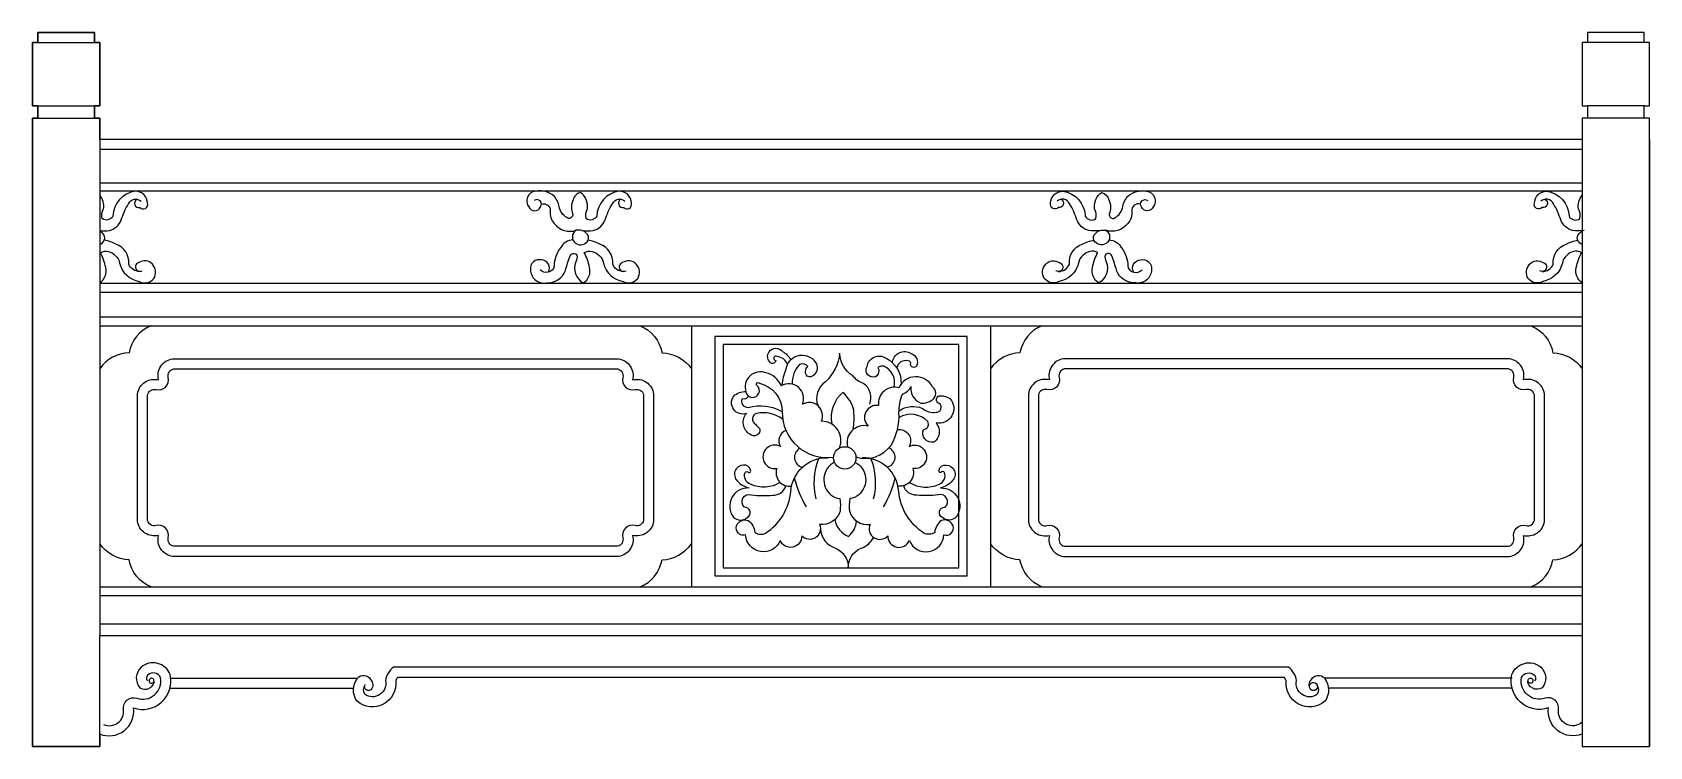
# Model space of a CAD drawing. Header units: metres. Extents: x 2942 to 5342, y 3580 to 4639.
import ezdxf

# ---------------------------------------------------------------- set-up
doc = ezdxf.new("R2010")
doc.units = ezdxf.units.M
for name, color, linetype in [('3', 3, 'Continuous'), ('4', 4, 'Continuous'), ('7', 7, 'Continuous')]:
    doc.layers.add(name, color=color, linetype=linetype)

msp = doc.modelspace()

# ---------------------------------------------------------------- linework, layer by layer
at = {"layer": '3'}
for p, q in [((3042.03, 4466.34), (5242.03, 4466.34)), ((3042.03, 4404.34), (5242.03, 4404.34)), ((3042.03, 4267.34), (5242.03, 4267.34)), ((3042.03, 4204.34), (5242.03, 4204.34)), ((3042.03, 3817.34), (5242.03, 3817.34)), ((3042.03, 3762.34), (5242.03, 3762.34)), ((3146.25, 3681.88), (3424.68, 3681.88)), ((5137.81, 3681.88), (4859.39, 3681.88))]:
    msp.add_line(p, q, dxfattribs=at)
for points in [[(3118.25, 4204.34, 0.26), (3085.63, 4164.25, 0.24), (3042.03, 4140.54)], [(3843.82, 4204.34, -0.26), (3876.44, 4164.25, -0.24), (3920.03, 4140.54)], [(4440.25, 4204.34, 0.26), (4407.63, 4164.25, 0.24), (4364.03, 4140.54)], [(5165.82, 4204.34, -0.26), (5198.44, 4164.25, -0.24), (5242.03, 4140.54)], [(4062.64, 4146.9, 0.3), (4047.17, 4158.62, 0.46), (4042.38, 4157.29, 0.35), (4045.3, 4152.77, -0.63), (4037.32, 4149.58, -0.39), (4035.45, 4165.8, -0.5), (4055.16, 4166.33, -0.15), (4067.34, 4153.79)], [(4054.83, 4116.28, -0.07), (4060.75, 4140.54, -0.28), (4077.25, 4159.95, -0.31), (4104.41, 4150.11, -0.35), (4102.01, 4131.49, -0.38), (4091.9, 4129.63, -0.44), (4092.96, 4143.99, 0.32), (4080.45, 4146.92, 0.19), (4069.44, 4117.88)], [(4184.59, 4088.32, 0.35), (4175.45, 4118.76, -0.15), (4159.53, 4130.26, -0.25), (4140.04, 4163.65, -0.17), (4119.23, 4121.22, 0.37), (4108, 4085.51)], [(4220.85, 4113.22, 0.37), (4205.81, 4144.21, 0.2), (4196.47, 4142.58, -0.43), (4193.41, 4128.83, -0.72), (4180.79, 4143.73, -0.56), (4208.89, 4156.33, -0.3), (4231.1, 4117.59)], [(4218.23, 4149.81, -0.57), (4246.37, 4163.01, -0.45), (4254.02, 4144.49, -0.64), (4245.03, 4146.97, 0.59), (4241.59, 4152.32, 0.42), (4224.79, 4141.93)], [(4139.65, 4022.94, 0.54), (4113.23, 4062.73, 0.71), (4084.76, 4088, 0.72), (4053.14, 4115.37, 0.26), (4030.48, 4134.33, 0.64), (4000.96, 4106.42, 1.43), (4017.3, 4115.9, -1.15), (4020.99, 4119.06, -0.35), (4054.72, 4076.94, 0.46), (4131.1, 4009.4)], [(4164.13, 4009.78, 0.33), (4216.27, 4027.46, 0.15), (4228.09, 4075.16, -0.09), (4233.1, 4102.87, 0.21), (4245.83, 4114.23, 0.35), (4260.39, 4089.7, 0.18), (4277.67, 4094.69, 0.53), (4277.67, 4113.77, 0.63), (4228.09, 4112.41, 0.53), (4197.62, 4086.06, 0.73), (4182.16, 4055.62, 0.57), (4151.97, 4024.41)], [(4055.45, 4065.84, 0.21), (4016.63, 4074.39, 0.66), (4015.02, 4058.31, 0.01), (4021.46, 4051.61, -0.75), (4006.7, 4043.57, -0.46), (4001.87, 4074.39, -0.74), (3982.82, 4100.13, -0.19), (4000.8, 4106.94)], [(4160.08, 4050.3, 0.06), (4160.96, 4078.97, 0.16), (4144.84, 4105.38, 0.27), (4128.2, 4058.93)], [(4054.72, 4076.77, 0.2), (4004.25, 4082.7, -0.55), (3995.7, 4096.37, 0.3), (4005.23, 4099.83)], [(4228.13, 4078.12, -0.26), (4262.91, 4081.91, 0.21), (4283.1, 4076.07, 0.75), (4287.79, 4089.22, -0.89), (4289.83, 4100.62, -0.12), (4303.59, 4096.53, -0.73), (4283.1, 4060.28, -0.44), (4280.18, 4031.93, -0.62), (4264.67, 4050.64, 0.55), (4270.81, 4062.33, 0.35), (4228.19, 4068.21)], [(4060.15, 4049.29, 0.45), (4052.13, 4025.2, 1.41), (4046.64, 3992.76, 0.55), (4068.64, 3966.48)], [(4225.78, 4050.45, -0.63), (4243.12, 4025.2, -1.41), (4248.62, 3992.76, -0.55), (4226.62, 3966.48)], [(4132.31, 4002.15, 0.53), (4126.97, 3953.57, 0.16), (4140.34, 3948.27, -0.06), (4140.63, 3929.23, -0.37), (4110.02, 3909.91, -0.86), (4083.74, 3892.89, -0.83), (4051.68, 3885.97, -0.81), (4000.56, 3894.33, -0.61), (3986.99, 3907.6, -0.41), (4004.32, 3915.68, -0.21), (4014.16, 3897.93, 0.28), (4030.15, 3896.93, 0.23), (4067.63, 3958.82, -0.4), (4121.71, 4008.74)], [(4162.95, 4002.15, -0.53), (4168.29, 3953.57, -0.16), (4154.92, 3948.27, 0.06), (4154.63, 3929.23, 0.37), (4185.24, 3909.91, 0.86), (4211.52, 3892.89, 0.83), (4243.58, 3885.97, 0.81), (4294.69, 3894.33, 0.61), (4308.27, 3907.6, 0.41), (4290.94, 3915.68, 0.21), (4281.1, 3897.93, -0.28), (4265.11, 3896.93, -0.23), (4227.63, 3958.82, 0.4), (4173.55, 4008.74)], [(4051.86, 3972.03, -0.25), (4007.78, 3969.3, -0.42), (3999.68, 3986.71, -0.55), (4005.08, 3986.71, 0.67), (4007.78, 3990.24, 0.4), (3997.17, 3997.75, 0.67), (3988.17, 3974.27, 0.15), (4005.66, 3963.81, 0.65), (3982.67, 3920.39, 0.38), (4002.66, 3919.89, 0.82), (3998.66, 3935.36, -0.8), (4009.16, 3953.83, 0.07), (4040.64, 3953.33, 0.36), (4060.08, 3967.18)], [(4243.4, 3972.03, 0.25), (4287.48, 3969.3, 0.42), (4295.58, 3986.71, 0.55), (4290.18, 3986.71, -0.67), (4287.48, 3990.24, -0.4), (4298.09, 3997.75, -0.67), (4307.09, 3974.27, -0.15), (4289.6, 3963.81, -0.65), (4312.58, 3920.39, -0.38), (4292.59, 3919.89, -0.82), (4296.59, 3935.36, 0.8), (4286.1, 3953.83, -0.07), (4254.62, 3953.33, -0.36), (4235.18, 3967.18)], [(4132.85, 3916.88, 0.25), (4153.04, 3891.89, 0.2), (4165.17, 3914.65)], [(4111.43, 3903.38, 0.3), (4133.79, 3874.55, -0.31), (4152.8, 3845.34, -0.31), (4171.82, 3874.55, 0.19), (4190.52, 3890.45)], [(3118.25, 3817.34, -0.26), (3085.63, 3857.44, -0.24), (3042.03, 3881.15)], [(3843.82, 3817.34, 0.26), (3876.44, 3857.44, 0.24), (3920.03, 3881.15)], [(4440.25, 3817.34, -0.26), (4407.63, 3857.44, -0.24), (4364.03, 3881.15)], [(5165.82, 3817.34, 0.26), (5198.44, 3857.44, 0.24), (5242.03, 3881.15)], [(4847.82, 3672.33, -0.32), (4848.77, 3657.9, -0.7), (4818.06, 3678.59, 0.18), (4806.19, 3698.02), (3477.87, 3698.02, 0.18), (3466, 3678.59, -0.7), (3435.3, 3657.9, -0.32), (3436.25, 3672.33, -0.32)], [(3047.86, 3612.91, 0.58), (3077.22, 3635.6, -0.56), (3096.88, 3651.96, 0.58), (3132.15, 3682.7, 0.5), (3113.34, 3686.88, 0.41), (3112.92, 3677.65, 0.41)], [(5242.03, 3616.57, -0.7), (5206.85, 3635.6, 0.56), (5187.18, 3651.96, -0.58), (5151.91, 3682.7, -0.5), (5170.73, 3686.88, -0.41), (5171.14, 3677.65, -0.41)]]:
    msp.add_lwpolyline(points, format="xyb", dxfattribs=at)
msp.add_lwpolyline([(3955.03, 4188.34), (3955.03, 3833.34), (4329.03, 3833.34), (4329.03, 4188.34)], close=True, dxfattribs=at)
for points in [[(3151.37, 3877.34, -0.42), (3143.77, 3889.89, 0.57), (3125.58, 3908.08, -0.42), (3113.03, 3915.68), (3113.03, 4102.01, -0.42), (3125.58, 4109.6, 0.57), (3143.77, 4127.8, -0.42), (3151.37, 4140.34), (3810.7, 4140.34, -0.42), (3818.29, 4127.8, 0.57), (3836.49, 4109.6, -0.42), (3849.03, 4102.01), (3849.03, 3915.68, -0.42), (3836.49, 3908.08, 0.57), (3818.29, 3889.89, -0.42), (3810.7, 3877.34)], [(5132.7, 3877.34, 0.42), (5140.29, 3889.89, -0.57), (5158.49, 3908.08, 0.42), (5171.03, 3915.68), (5171.03, 4102.01, 0.42), (5158.49, 4109.6, -0.57), (5140.29, 4127.8, 0.42), (5132.7, 4140.34), (4473.37, 4140.34, 0.42), (4465.77, 4127.8, -0.57), (4447.58, 4109.6, 0.42), (4435.03, 4102.01), (4435.03, 3915.68, 0.42), (4447.58, 3908.08, -0.57), (4465.77, 3889.89, 0.42), (4473.37, 3877.34)]]:
    msp.add_lwpolyline(points, format="xyb", close=True, dxfattribs=at)
msp.add_circle((4147.63, 4008.43), 16.56, dxfattribs=at)
for centre, radius, start, end in [((4088.1, 4009.36), 15.09, 118.55, 256.59), ((4207.16, 4009.36), 15.09, 283.41, 67.32), ((4196.03, 3971.71), 94.23, 157.72, 194.67), ((4099.23, 3971.71), 94.23, 345.33, 22.28), ((4238.56, 4020.84), 171.06, 194.26, 209.83), ((4056.7, 4020.84), 171.06, 330.17, 345.74)]:
    msp.add_arc(centre, radius, start, end, dxfattribs=at)
at = {"layer": '4'}
for p, q in [((3146.25, 3666.88), (3418.54, 3666.88)), ((5137.81, 3666.88), (4865.52, 3666.88))]:
    msp.add_line(p, q, dxfattribs=at)
for points in [[(5342.03, 4480.34), (5342.03, 3580.34), (5342.03, 4512.34), (5334.03, 4512.34), (5334.03, 4530.34), (5342.03, 4530.34), (5342.03, 4624.34), (5334.03, 4624.34), (5334.03, 4639.34), (5250.03, 4639.34), (5250.03, 4624.34), (5242.03, 4624.34), (5242.03, 4530.34), (5250.03, 4530.34), (5250.03, 4512.34), (5242.03, 4512.34), (5242.03, 4480.34), (3042.03, 4480.34), (3042.03, 4512.34), (3034.03, 4512.34), (3034.03, 4530.34), (3042.03, 4530.34), (3042.03, 4624.34), (3034.03, 4624.34), (3034.03, 4639.34), (2950.03, 4639.34), (2950.03, 4624.34), (2942.03, 4624.34), (2942.03, 4530.34), (2950.03, 4530.34), (2950.03, 4512.34), (2942.03, 4512.34), (2942.03, 3580.34), (3042.03, 3580.34), (3042.03, 3599.09), (3042.03, 3745.34), (5242.03, 3745.34), (5242.03, 3599.09), (5242.03, 3580.34), (5342.03, 3580.34)], [(2942.03, 4480.34), (2942.03, 3580.34), (2942.03, 4512.34), (2950.03, 4512.34), (2950.03, 4530.34), (2942.03, 4530.34), (2942.03, 4624.34), (2950.03, 4624.34), (2950.03, 4639.34), (3034.03, 4639.34), (3034.03, 4624.34), (3042.03, 4624.34), (3042.03, 4530.34), (3034.03, 4530.34), (3034.03, 4512.34), (3042.03, 4512.34), (3042.03, 4480.34)], [(3042.03, 4480.34), (3042.03, 3745.34)], [(5242.03, 4480.34), (5242.03, 3745.34)], [(3042.03, 4416.34), (3042.03, 3745.34)], [(3042.03, 3599.09), (3042.03, 3580.34), (2942.03, 3580.34)]]:
    msp.add_lwpolyline(points, dxfattribs=at)
for points in [[(3042.03, 3599.09, 0.58), (3092.06, 3637.75, 0.59), (3146.55, 3687.11, 0.52), (3103.39, 3698.11, 0.41), (3101.78, 3667.6, 0.3), (3115.56, 3667.15, 0.39), (3122.45, 3679.3, 12.16), (3122.66, 3678.09)], [(5242.03, 3599.09, -0.58), (5192, 3637.75, -0.59), (5137.52, 3687.11, -0.52), (5180.67, 3698.11, -0.41), (5182.28, 3667.6, -0.3), (5168.5, 3667.15, -0.39), (5161.61, 3679.3, -12.16), (5161.41, 3678.09)], [(4837.14, 3669.46, -4.24), (4839.54, 3664.64, -0.39), (4840.13, 3679.76, -0.53), (4859.43, 3681.83, -0.35), (4859.72, 3647.45, -0.68), (4802.74, 3677.98, 0.08), (4800.07, 3683.02), (3484, 3683.02, 0.08), (3481.32, 3677.98, -0.68), (3424.34, 3647.45, -0.35), (3424.64, 3681.83, -0.53), (3443.93, 3679.76, -0.39), (3444.52, 3664.64, -0.59), (3434.9, 3668.94, -0.59)]]:
    msp.add_lwpolyline(points, format="xyb", dxfattribs=at)
at = {"layer": '7'}
for p, q in [((2950.03, 4624.34), (3034.03, 4624.34)), ((5334.03, 4624.34), (5250.03, 4624.34)), ((2950.03, 4530.34), (3034.03, 4530.34)), ((2950.03, 4512.34), (3034.03, 4512.34)), ((5334.03, 4530.34), (5250.03, 4530.34)), ((5334.03, 4512.34), (5250.03, 4512.34)), ((3042.03, 4416.34), (5242.03, 4416.34)), ((3042.03, 4254.34), (5242.03, 4254.34)), ((3042.03, 4217.34), (5242.03, 4217.34)), ((3920.03, 4204.34), (3920.03, 3817.34)), ((4364.03, 4204.34), (4364.03, 3817.34)), ((3042.03, 3804.34), (5242.03, 3804.34))]:
    msp.add_line(p, q, dxfattribs=at)
for points in [[(3097.4, 4391.87, 0.87), (3101.62, 4379.53, 0.77), (3113.07, 4386.15, 0.41), (3094.69, 4403.91, 0.36), (3061.55, 4366.89, -0.47), (3045.88, 4363.28, -0.2), (3047.69, 4377.73, 0.21), (3042.03, 4397.76, 0.21)], [(3042.03, 4345.21, 0.07), (3056.43, 4345.53, 0.24), (3073.9, 4361.17, -0.06), (3084.75, 4385.25, -0.51), (3103.43, 4388.86)], [(3815.41, 4391.87, 0.87), (3819.63, 4379.53, 0.77), (3831.08, 4386.15, 0.41), (3812.7, 4403.91, 0.36), (3779.56, 4366.89, -0.47), (3763.89, 4363.28, -0.2), (3765.7, 4377.73, 0.28), (3755.46, 4402.1, 0.3), (3744.61, 4390.97, 0.21), (3744.01, 4369.9, -0.48), (3737.68, 4363.58, -0.24), (3724.42, 4378.63, 0.13), (3716.89, 4395.78, 0.24), (3688.57, 4403.77, 0.59), (3678.63, 4380.43, 0.65), (3696.1, 4380.43, 0.88), (3686.76, 4390.06, 0.88)], [(3757.37, 4345.6, 0.08), (3774.44, 4345.53, 0.24), (3791.91, 4361.17, -0.06), (3802.76, 4385.25, -0.51), (3821.44, 4388.86)], [(4468.65, 4391.87, -0.87), (4464.43, 4379.53, -0.77), (4452.98, 4386.15, -0.41), (4471.36, 4403.91, -0.36), (4504.5, 4366.89, 0.47), (4520.17, 4363.28, 0.2), (4518.36, 4377.73, -0.28), (4528.61, 4402.1, -0.3), (4539.45, 4390.97, -0.21), (4540.06, 4369.9, 0.48), (4546.38, 4363.58, 0.24), (4559.64, 4378.63, -0.13), (4567.17, 4395.78, -0.24), (4595.49, 4403.77, -0.59), (4605.44, 4380.43, -0.65), (4587.96, 4380.43, -0.88), (4597.3, 4390.06, -0.88)], [(4526.7, 4345.6, -0.08), (4509.63, 4345.53, -0.24), (4492.15, 4361.17, 0.06), (4481.31, 4385.25, 0.51), (4462.63, 4388.86)], [(5186.66, 4391.87, -0.87), (5182.44, 4379.53, -0.77), (5170.99, 4386.15, -0.41), (5189.37, 4403.91, -0.36), (5222.51, 4366.89, 0.47), (5238.18, 4363.28, 0.2), (5236.37, 4377.73, -0.21), (5242.03, 4397.76, -0.21)], [(5244.71, 4345.6, -0.08), (5227.64, 4345.53, -0.24), (5210.16, 4361.17, 0.06), (5199.31, 4385.25, 0.51), (5180.63, 4388.86)], [(3697.56, 4384.63, -0.54), (3710.56, 4374.42, 0.22), (3716.59, 4355.76, 0.32), (3749.07, 4345.88, 0.32)], [(4586.51, 4384.63, 0.54), (4573.5, 4374.42, -0.22), (4567.47, 4355.76, -0.32), (4535, 4345.88, -0.32)], [(3042.03, 4325.03, 0.2), (3048.66, 4331.23, 0.32), (3046.51, 4341.38, 0.08), (3042.03, 4344.57, 0.08)], [(5242.03, 4325.03, -0.2), (5235.4, 4331.23, -0.32), (5237.55, 4341.38, -0.08), (5242.03, 4344.57, -0.08)], [(3101.53, 4284.91, -0.32), (3085.19, 4295.85, 0.34), (3066.16, 4325.41, 0.06), (3048.74, 4331.41)], [(3744.28, 4331.62, 0.28), (3726.14, 4320.25, 0.18), (3716.51, 4292.56, -0.6), (3695.37, 4287.4)], [(3819.54, 4284.91, -0.32), (3803.2, 4295.85, 0.34), (3784.17, 4325.41, 0.06), (3766.75, 4331.41)], [(4464.52, 4284.91, 0.32), (4480.87, 4295.85, -0.34), (4499.9, 4325.41, -0.06), (4517.32, 4331.41)], [(4539.79, 4331.62, -0.28), (4557.92, 4320.25, -0.18), (4567.55, 4292.56, 0.6), (4588.7, 4287.4)], [(5182.53, 4284.91, 0.32), (5198.88, 4295.85, -0.34), (5217.91, 4325.41, -0.06), (5235.33, 4331.41)], [(3042.03, 4268.25, 0.33), (3050.89, 4290.68, 0.06), (3043.14, 4312.97, -0.35), (3064.98, 4308.28, -0.2), (3071.56, 4297.25, 0.3), (3100.69, 4269.96, 0.37), (3122.3, 4274.49, 0.34), (3120.19, 4295.61, 0.38), (3099.99, 4297.96, 1.19), (3105.16, 4285.99)], [(3707.49, 4283.63, 0.58), (3697.48, 4301.95, 0.52), (3681.04, 4287.63, 0.46), (3704.76, 4267.9, 0.33), (3733.19, 4286.46, -0.03), (3740.24, 4308.05, -0.58), (3749.87, 4309.22, -0.2), (3748.46, 4299.13, 0.38), (3759.5, 4267.92, 0.34), (3768.9, 4290.68, 0.06), (3761.15, 4312.97, -0.35), (3782.99, 4308.28, -0.2), (3789.57, 4297.25, 0.3), (3818.7, 4269.96, 0.37), (3840.31, 4274.49, 0.34), (3838.2, 4295.61, 0.38), (3818, 4297.96, 1.19), (3823.17, 4285.99, 1.19)], [(4576.57, 4283.63, -0.58), (4586.58, 4301.95, -0.52), (4603.03, 4287.63, -0.46), (4579.3, 4267.9, -0.33), (4550.87, 4286.46, 0.03), (4543.83, 4308.05, 0.58), (4534.2, 4309.22, 0.2), (4535.6, 4299.13, -0.38), (4524.56, 4267.92, -0.34), (4515.17, 4290.68, -0.06), (4522.92, 4312.97, 0.35), (4501.07, 4308.28, 0.2), (4494.49, 4297.25, -0.3), (4465.36, 4269.96, -0.37), (4443.75, 4274.49, -0.34), (4445.86, 4295.61, -0.38), (4466.07, 4297.96, -1.19), (4460.9, 4285.99, -1.19)], [(5242.03, 4268.25, -0.33), (5233.18, 4290.68, -0.06), (5240.93, 4312.97, 0.35), (5219.08, 4308.28, 0.2), (5212.5, 4297.25, -0.3), (5183.37, 4269.96, -0.37), (5161.76, 4274.49, -0.34), (5163.87, 4295.61, -0.38), (5184.08, 4297.96, -1.19), (5178.91, 4285.99)]]:
    msp.add_lwpolyline(points, format="xyb", dxfattribs=at)
for points in [[(3749.07, 4345.88, 0.57), (3748.68, 4326.54, 0.47), (3766.67, 4331.23, 0.32), (3764.52, 4341.38, 0.26)], [(4535, 4345.88, -0.57), (4535.39, 4326.54, -0.47), (4517.39, 4331.23, -0.32), (4519.54, 4341.38, -0.26)], [(3149.99, 3862.34, -0.44), (3129.22, 3893.53, -0.44), (3098.03, 3914.3), (3098.03, 4103.39, -0.44), (3129.22, 4124.15, -0.44), (3149.99, 4155.34), (3812.08, 4155.34, -0.44), (3832.84, 4124.15, -0.44), (3864.03, 4103.39), (3864.03, 3914.3, -0.44), (3832.84, 3893.53, -0.44), (3812.08, 3862.34)], [(5134.08, 3862.34, 0.44), (5154.84, 3893.53, 0.44), (5186.03, 3914.3), (5186.03, 4103.39, 0.44), (5154.84, 4124.15, 0.44), (5134.08, 4155.34), (4471.99, 4155.34, 0.44), (4451.22, 4124.15, 0.44), (4420.03, 4103.39), (4420.03, 3914.3, 0.44), (4451.22, 3893.53, 0.44), (4471.99, 3862.34)]]:
    msp.add_lwpolyline(points, format="xyb", close=True, dxfattribs=at)
msp.add_lwpolyline([(3967.03, 4176.34), (3967.03, 3845.34), (4317.03, 3845.34), (4317.03, 4176.34)], close=True, dxfattribs=at)

doc.saveas('drawing.dxf')
